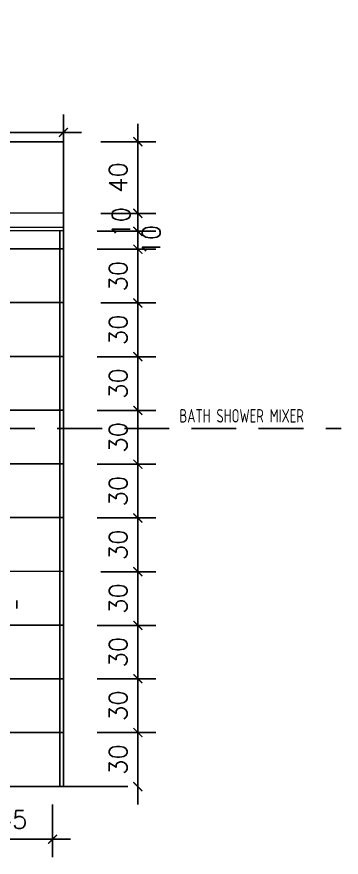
# Model space of a CAD drawing. Header units: centimetres. Extents: x -1797 to 2001, y -8788 to 1856.
# Drawn here: x -739.2 to -557.9, y -5585.6 to -5116.5 of the extents above; entities that cross this region are included whole.
import ezdxf
from ezdxf.xclip import XClip

# ---------------------------------------------------------------- set-up
doc = ezdxf.new("R2010")
doc.units = ezdxf.units.CM
doc.header["$LTSCALE"] = 100
doc.header["$MEASUREMENT"] = 0
doc.header["$XCLIPFRAME"] = 0
doc.header["$PDMODE"] = 35
doc.linetypes.add('A0-01 FLOOR PLANS$0$HIDDEN', pattern=[0.375, 0.25, -0.125])
doc.linetypes.add('HIDDEN', pattern=[0.375, 0.25, -0.125])
for name, color, linetype in [('A0-01 FLOOR PLANS$0$HIDDEN -03', 8, 'A0-01 FLOOR PLANS$0$HIDDEN'), ('A0-01 FLOOR PLANS$0$WALL-01', 7, 'Continuous'), ('CEILING', 161, 'Continuous'), ('CEILING HANGER', 8, 'Continuous'), ('DIM', 1, 'Continuous'), ('HIDDEN -03', 8, 'HIDDEN'), ('ID_Flooring_02', 127, 'Continuous'), ('ID_Furniture-Fixed_02', 145, 'Continuous'), ('Text-1', 3, 'Continuous'), ('WALL-01', 7, 'Continuous'), ('WALL-03', 2, 'Continuous'), ('WALL-04', 1, 'Continuous')]:
    doc.layers.add(name, color=color, linetype=linetype)
doc.styles.add('HB25Small', font='ARCHSTYL.SHX', dxfattribs={"width": 0.8, "height": 2.5})
doc.styles.add('ISO', font='isocp2.shx', dxfattribs={"width": 0.8})
doc.styles.add('ROMANS', font='romans')
doc.dimstyles.new('AS-17-100', dxfattribs={"dimtxt": 10, "dimasz": 5, "dimexe": 10, "dimexo": 10, "dimgap": 6, "dimtad": 1, "dimtoh": 1, "dimdec": 0, "dimdsep": 46, "dimtxsty": 'ROMANS', "dimblk1": 'ARCHTICK', "dimblk2": 'ARCHTICK', "dimsah": 1, "dimcen": 25, "dimdle": 10, "dimclrd": 1, "dimclre": 1, "dimclrt": 2, "dimadec": 0, "dimazin": 0, "dimtfac": 1, "dimtdec": 0, "dimtofl": 0, "dimtmove": 2, "dimatfit": 3, "dimldrblk": 'ARCHTICK', "dimfxl": 1, "dimtolj": 1, "dimtzin": 0, "dimarcsym": 0})
doc.dimstyles.new('DIM DET', dxfattribs={"dimtxt": 0.05, "dimasz": 0.025, "dimexe": 0.025, "dimexo": 0.025, "dimgap": 0.025, "dimtad": 1, "dimzin": 0, "dimdsep": 46, "dimtxsty": 'ISO', "dimblk": 'ARCHTICK', "dimcen": 0.1, "dimdle": 0.025, "dimclrd": 15, "dimclre": 15, "dimclrt": 2, "dimadec": 0, "dimazin": 0, "dimtfac": 1, "dimtmove": 2, "dimatfit": 0, "dimldrblk": 'ARCHTICK', "dimfxl": 0.17, "dimtzin": 1, "dimarcsym": 0})

# ---------------------------------------------------------------- blocks, each defined once
blk = doc.blocks.new('A0-01 FLOOR PLANS')
at = {"layer": 'A0-01 FLOOR PLANS$0$HIDDEN -03'}
blk.add_line((-400, 753), (-400, 2648), dxfattribs=at)
at = {"layer": 'A0-01 FLOOR PLANS$0$WALL-01'}
for p, q in [((-405, 763), (-405, 1288)), ((-430, 788), (-430, 1208))]:
    blk.add_line(p, q, dxfattribs=at)
blk = doc.blocks.new('SUP')
at = {"layer": 'CEILING HANGER', "extrusion": (-6.56544e-09, 1.61575e-05, 1)}
for p, q in [((-555.86, -4415.29, 0.02), (-555.86, -4347.85, 0.02)), ((-555.25, -4415.29, 0.02), (-555.25, -4347.85, 0.02)), ((-556.44, -4415.38, 0.02), (-556.44, -4413.19, 0.02)), ((-554.61, -4415.38, 0.02), (-554.61, -4413.19, 0.02)), ((-557.24, -4420.73, 0.02), (-557.24, -4417, 0.02)), ((-556.44, -4422.11, 0.02), (-556.44, -4415.38, 0.02)), ((-556.34, -4415.29, 0.02), (-554.71, -4415.29, 0.02)), ((-555.86, -4414.67, 0.02), (-555.86, -4414.7, 0.02)), ((-555.86, -4414.7, 0.02), (-555.84, -4414.74, 0.02)), ((-555.84, -4414.74, 0.02), (-555.82, -4414.77, 0.02)), ((-555.82, -4414.77, 0.02), (-555.79, -4414.79, 0.02)), ((-555.79, -4414.79, 0.02), (-555.75, -4414.82, 0.02)), ((-555.75, -4414.82, 0.02), (-555.71, -4414.84, 0.02)), ((-555.71, -4414.84, 0.02), (-555.66, -4414.85, 0.02)), ((-555.66, -4414.85, 0.02), (-555.61, -4414.86, 0.02)), ((-555.61, -4414.86, 0.02), (-555.56, -4414.86, 0.02)), ((-555.56, -4414.86, 0.02), (-555.5, -4414.86, 0.02)), ((-555.5, -4414.86, 0.02), (-555.45, -4414.85, 0.02)), ((-555.45, -4414.85, 0.02), (-555.4, -4414.84, 0.02)), ((-555.4, -4414.84, 0.02), (-555.36, -4414.82, 0.02)), ((-555.36, -4414.82, 0.02), (-555.32, -4414.79, 0.02)), ((-555.32, -4414.79, 0.02), (-555.29, -4414.77, 0.02)), ((-555.29, -4414.77, 0.02), (-555.27, -4414.74, 0.02)), ((-555.27, -4414.74, 0.02), (-555.26, -4414.7, 0.02)), ((-555.26, -4414.7, 0.02), (-555.25, -4414.67, 0.02)), ((-554.61, -4422.1, 0.02), (-554.61, -4415.38, 0.02)), ((-553.82, -4420.73, 0.02), (-553.82, -4417, 0.02)), ((-559.5, -4422.53, 0.02), (-559.5, -4426.15, 0.02)), ((-559.37, -4423.36, 0.02), (-559.5, -4423.36, 0.02)), ((-559.37, -4422.53, 0.02), (-559.37, -4426.15, 0.02)), ((-559.25, -4422.29, 0.02), (-557.67, -4422.29, 0.02)), ((-559.25, -4422.41, 0.02), (-557.74, -4422.41, 0.02)), ((-558.92, -4423.15, 0.02), (-558.92, -4423.41, 0.02)), ((-558.73, -4424.21, 0.02), (-558.9, -4423.57, 0.02)), ((-558.57, -4423.16, 0.02), (-558.6, -4423.08, 0.02)), ((-558.4, -4423.28, 0.02), (-558.4, -4423.28, 0.02)), ((-554.61, -4419.5, 0.02), (-556.44, -4419.5, 0.02)), ((-556.35, -4425.11, 0.02), (-556.35, -4421.21, 0.02)), ((-556.29, -4421.21, 0.02), (-556.35, -4421.21, 0.02)), ((-556.23, -4421.14, 0.02), (-556.23, -4420.6, 0.02)), ((-554.89, -4420.53, 0.02), (-556.17, -4420.53, 0.02)), ((-555.24, -4420.02, 0.02), (-555.82, -4420.02, 0.02)), ((-555.24, -4420.27, 0.02), (-555.82, -4420.27, 0.02)), ((-555.74, -4421.21, 0.02), (-555.77, -4420.78, 0.02)), ((-555.28, -4420.78, 0.02), (-555.77, -4420.78, 0.02)), ((-555.74, -4421.21, 0.02), (-555.31, -4421.21, 0.02)), ((-555.31, -4421.21, 0.02), (-555.28, -4420.78, 0.02)), ((-554.83, -4421.14, 0.02), (-554.83, -4420.6, 0.02)), ((-554.71, -4421.21, 0.02), (-554.77, -4421.21, 0.02)), ((-554.71, -4425.11, 0.02), (-554.71, -4421.21, 0.02)), ((-551.81, -4422.29, 0.02), (-553.39, -4422.29, 0.02)), ((-551.81, -4422.41, 0.02), (-553.32, -4422.41, 0.02)), ((-552.66, -4423.28, 0.02), (-552.66, -4423.28, 0.02)), ((-552.49, -4423.16, 0.02), (-552.46, -4423.08, 0.02)), ((-552.33, -4424.21, 0.02), (-552.15, -4423.57, 0.02)), ((-552.13, -4423.15, 0.02), (-552.13, -4423.41, 0.02)), ((-551.68, -4422.53, 0.02), (-551.68, -4426.15, 0.02)), ((-551.68, -4423.36, 0.02), (-551.56, -4423.36, 0.02)), ((-551.56, -4422.53, 0.02), (-551.56, -4426.15, 0.02)), ((-559.5, -4426.15, 0.02), (-559.5, -4427.62, 0.02)), ((-559.5, -4427.62, 0.02), (-559.37, -4427.62, 0.02)), ((-559.37, -4426.15, 0.02), (-559.37, -4427.62, 0.02)), ((-556.23, -4425.11, 0.02), (-557.55, -4425.11, 0.02)), ((-554.83, -4425.11, 0.02), (-556.23, -4425.11, 0.02)), ((-555.07, -4425.48, 0.02), (-555.99, -4425.48, 0.02)), ((-553.5, -4425.11, 0.02), (-554.83, -4425.11, 0.02)), ((-551.68, -4426.15, 0.02), (-551.68, -4427.62, 0.02)), ((-551.56, -4427.62, 0.02), (-551.68, -4427.62, 0.02)), ((-551.56, -4426.15, 0.02), (-551.56, -4427.62, 0.02))]:
    blk.add_line(p, q, dxfattribs=at)
at = {"layer": 'CEILING HANGER', "extrusion": (-6.56544e-09, 1.61575e-05, 1), "const_width": 0.244, "elevation": -0.07}
blk.add_lwpolyline([(-558.58, -4423.04, 1), (-559.07, -4423.04), (-559.07, -4423.22, 0.267949), (-558.99, -4423.35, -0.57735), (-558.99, -4423.61, 0.267949), (-559.07, -4423.75), (-559.07, -4424.04, 0.267949), (-558.99, -4424.17, -0.57735), (-558.99, -4424.43, 0.267949), (-559.07, -4424.56), (-559.07, -4424.85, 0.267949), (-558.99, -4424.98, -0.57735), (-558.99, -4425.25, 0.267949), (-559.07, -4425.38), (-559.07, -4425.7, 0.414214), (-558.92, -4425.85), (-558.23, -4425.85, 0.247529), (-558.1, -4425.78, -0.247529), (-557.98, -4425.72), (-557.55, -4425.72, -0.247529), (-557.43, -4425.78, 0.247529), (-557.3, -4425.85), (-555.79, -4425.85, 0.267949), (-555.66, -4425.77, -0.57735), (-555.4, -4425.77, 0.267949), (-555.26, -4425.85), (-553.76, -4425.85, 0.247529), (-553.63, -4425.78, -0.247529), (-553.51, -4425.72), (-553.08, -4425.72, -0.247529), (-552.95, -4425.78, 0.247529), (-552.83, -4425.85), (-552.14, -4425.85, 0.414214), (-551.99, -4425.7), (-551.99, -4425.38, 0.267949), (-552.07, -4425.25, -0.57735), (-552.07, -4424.98, 0.267949), (-551.99, -4424.85), (-551.99, -4424.56, 0.267949), (-552.07, -4424.43, -0.57735), (-552.07, -4424.17, 0.267949), (-551.99, -4424.04), (-551.99, -4423.75, 0.267949), (-552.07, -4423.61, -0.57735), (-552.07, -4423.35, 0.267949), (-551.99, -4423.22), (-551.99, -4423.04, 1), (-552.48, -4423.04)], format="xyb", dxfattribs=at)
at = {"layer": 'CEILING HANGER', "extrusion": (-6.56544e-09, 1.61575e-05, 1)}
for centre, radius in [((-555.53, -4417.24, -0.05), 0.342), ((-555.53, -4416.02, -0.05), 0.252), ((-555.53, -4418.46, -0.05), 0.252)]:
    blk.add_circle(centre, radius, dxfattribs=at)
for centre, radius, start, end in [((-555.53, -4414.15, -0.05), 1.33, 104.5031, 133.577), ((-555.53, -4414.15, -0.05), 1.33, 46.3713, 77.9165), ((-554.37, -4417.4, -0.05), 2.89, 132.9462, 171.8788), ((-556.68, -4417.4, -0.05), 2.89, 8.1212, 47.0538), ((-559.25, -4422.53, -0.05), 0.244, 90, 180), ((-559.25, -4422.53, -0.05), 0.122, 90, 180), ((-558.74, -4423.15, -0.05), 0.183, 102.9976, 180), ((-558.31, -4423.41, -0.05), 0.61, 180, 195), ((-558.75, -4423.09, -0.05), 0.122, 77.0024, 102.9976), ((-558.77, -4423.15, -0.05), 0.183, 20, 77.0024), ((-558.4, -4423.1, -0.05), 0.183, 200, 270), ((-558.4, -4423.1, -0.05), 0.183, 270, 357.8496), ((-557.85, -4423.12, -0.05), 0.366, 135.5755, 177.8496), ((-560.29, -4420.73, -0.05), 3.05, 315.5755, 360), ((-555.53, -4421.14, -0.05), 1.33, 226.423, 313.6287), ((-556.29, -4421.14, -0.05), 0.061, 270, 360), ((-556.17, -4420.6, -0.05), 0.061, 90, 180), ((-555.82, -4420.14, -0.05), 0.122, 90, 270), ((-555.24, -4420.14, -0.05), 0.122, 270, 90), ((-554.89, -4420.6, -0.05), 0.061, 360, 90), ((-554.77, -4421.14, -0.05), 0.061, 180, 270), ((-550.77, -4420.73, -0.05), 3.05, 180, 224.4246), ((-553.21, -4423.12, -0.05), 0.366, 2.1504, 44.4246), ((-552.66, -4423.1, -0.05), 0.183, 182.1504, 270), ((-552.66, -4423.1, -0.05), 0.183, 270, 340), ((-552.29, -4423.15, -0.05), 0.183, 102.9976, 160), ((-552.3, -4423.09, -0.05), 0.122, 77.0024, 102.9976), ((-552.32, -4423.15, -0.05), 0.183, 360, 77.0024), ((-552.74, -4423.41, -0.05), 0.61, 345, 360), ((-551.81, -4422.53, -0.05), 0.244, 360, 90), ((-551.81, -4422.53, -0.05), 0.122, 360, 90), ((-557.47, -4423.62, -0.05), 1.37, 195, 270), ((-555.99, -4425.11, -0.05), 0.366, 180, 270), ((-555.07, -4425.11, -0.05), 0.366, 270, 360), ((-553.58, -4423.62, -0.05), 1.37, 270, 345)]:
    blk.add_arc(centre, radius, start, end, dxfattribs=at)
blk = doc.blocks.new('FALSE CEILING')
at = {"xscale": -1}
for p in [(-1545.11, 4427.62, -0.02), (-1485.11, 4427.62, -0.02), (-1425.11, 4427.62, -0.02), (-1365.11, 4427.62, -0.02), (-1305.11, 4427.62, -0.02), (-1245.11, 4427.62, -0.02), (-1185.11, 4427.62, -0.02), (-1125.11, 4427.62, -0.02), (-1065.11, 4427.62, -0.02), (-1005.11, 4427.62, -0.02), (-945.11, 4427.62, -0.02), (-885.11, 4427.62, -0.02), (-825.11, 4427.62, -0.02), (-765.11, 4427.62, -0.02), (-705.11, 4427.62, -0.02), (-645.11, 4427.62, -0.02), (-585.11, 4427.62, -0.02), (-525.11, 4427.62, -0.02), (-465.11, 4427.62, -0.02), (-405.11, 4427.62, -0.02), (-345.11, 4427.62, -0.02), (-285.11, 4427.62, -0.02), (-225.11, 4427.62, -0.02), (-165.11, 4427.62, -0.02), (-105.11, 4427.62, -0.02), (-45.11, 4427.62, -0.02), (14.89, 4427.62, -0.02), (74.89, 4427.62, -0.02), (134.89, 4427.62, -0.02), (194.89, 4427.62, -0.02), (254.89, 4427.62, -0.02), (314.89, 4427.62, -0.02), (374.89, 4427.62, -0.02), (434.89, 4427.62, -0.02)]:
    blk.add_blockref('SUP', p, dxfattribs=at)
blk = doc.blocks.new('A$C5f37530c')
at = {"layer": 'ID_Furniture-Fixed_02'}
blk.add_arc((-144.08, -99.5), 100, 358.7134, 1.2901, dxfattribs=at)
blk = doc.blocks.new('_ARCHTICK')
at = {"color": 0, "linetype": 'ByBlock', "const_width": 0.15}
blk.add_lwpolyline([(-0.5, -0.5), (0.5, 0.5)], dxfattribs=at)
blk = doc.blocks.new('*D707')
at = {"layer": 'Defpoints', "color": 0, "transparency": 16777216}
for p in [(-844.65, -5181.05), (-713.15, -5205.26, 0), (-844.65, -5229.26, 0)]:
    blk.add_point(p, dxfattribs=at)
at = {"layer": 'DIM', "color": 1, "lineweight": -2, "transparency": 16777216}
for p, q in [((-844.65, -5219.26), (-844.65, -5171.05)), ((-713.15, -5195.26), (-713.15, -5171.05)), ((-703.15, -5181.05), (-854.65, -5181.05))]:
    blk.add_line(p, q, dxfattribs=at)
at = {"layer": 'DIM', "color": 1, "lineweight": -2, "transparency": 16777216, "xscale": 5, "yscale": 5, "zscale": 5, "rotation": 180}
blk.add_blockref('_ARCHTICK', (-844.65, -5181.05), dxfattribs=at)
at = {"layer": 'DIM', "color": 1, "lineweight": -2, "transparency": 16777216, "xscale": 5, "yscale": 5, "zscale": 5}
blk.add_blockref('_ARCHTICK', (-713.15, -5181.05), dxfattribs=at)
at = {"layer": 'DIM', "color": 2, "transparency": 16777216, "insert": (-778.9, -5170.05), "char_height": 10, "attachment_point": 5, "style": 'ROMANS'}
blk.add_mtext('\\A1;132', dxfattribs=at)
blk = doc.blocks.new('*D710')
at = {"layer": 'Defpoints', "color": 0, "transparency": 16777216}
for p in [(-704.34, -5456.26), (-671.56, -5456.26), (-704.36, -5486.06)]:
    blk.add_point(p, dxfattribs=at)
at = {"layer": 'DIM', "color": 1, "lineweight": -2, "transparency": 16777216}
for p, q in [((-671.56, -5496.06), (-671.56, -5446.26)), ((-694.34, -5456.26), (-661.56, -5456.26)), ((-694.36, -5486.06), (-661.56, -5486.06))]:
    blk.add_line(p, q, dxfattribs=at)
at = {"layer": 'DIM', "color": 1, "lineweight": -2, "transparency": 16777216, "xscale": 5, "yscale": 5, "zscale": 5}
for p, rotation in [((-671.56, -5456.26), 90), ((-671.56, -5486.06), 270)]:
    blk.add_blockref('_ARCHTICK', p, dxfattribs=dict(at, rotation=rotation))
at = {"layer": 'DIM', "color": 2, "transparency": 16777216, "insert": (-682.56, -5471.16), "char_height": 10, "attachment_point": 5, "rotation": 90, "style": 'ROMANS'}
blk.add_mtext('\\A1;30', dxfattribs=at)
blk = doc.blocks.new('*D711')
at = {"layer": 'Defpoints', "color": 0, "transparency": 16777216}
for p in [(-702.34, -5426.26), (-671.56, -5426.26), (-704.34, -5456.26)]:
    blk.add_point(p, dxfattribs=at)
at = {"layer": 'DIM', "color": 1, "lineweight": -2, "transparency": 16777216}
for p, q in [((-671.56, -5466.26), (-671.56, -5416.26)), ((-692.34, -5426.26), (-661.56, -5426.26)), ((-694.34, -5456.26), (-661.56, -5456.26))]:
    blk.add_line(p, q, dxfattribs=at)
at = {"layer": 'DIM', "color": 1, "lineweight": -2, "transparency": 16777216, "xscale": 5, "yscale": 5, "zscale": 5}
for p, rotation in [((-671.56, -5426.26), 90), ((-671.56, -5456.26), 270)]:
    blk.add_blockref('_ARCHTICK', p, dxfattribs=dict(at, rotation=rotation))
at = {"layer": 'DIM', "color": 2, "transparency": 16777216, "insert": (-682.56, -5441.26), "char_height": 10, "attachment_point": 5, "rotation": 90, "style": 'ROMANS'}
blk.add_mtext('\\A1;30', dxfattribs=at)
blk = doc.blocks.new('*D712')
at = {"layer": 'Defpoints', "color": 0, "transparency": 16777216}
for p in [(-704.34, -5396.26), (-671.56, -5396.26), (-702.34, -5426.26)]:
    blk.add_point(p, dxfattribs=at)
at = {"layer": 'DIM', "color": 1, "lineweight": -2, "transparency": 16777216}
for p, q in [((-671.56, -5436.26), (-671.56, -5386.26)), ((-694.34, -5396.26), (-661.56, -5396.26)), ((-692.34, -5426.26), (-661.56, -5426.26))]:
    blk.add_line(p, q, dxfattribs=at)
at = {"layer": 'DIM', "color": 1, "lineweight": -2, "transparency": 16777216, "xscale": 5, "yscale": 5, "zscale": 5}
for p, rotation in [((-671.56, -5396.26), 90), ((-671.56, -5426.26), 270)]:
    blk.add_blockref('_ARCHTICK', p, dxfattribs=dict(at, rotation=rotation))
at = {"layer": 'DIM', "color": 2, "transparency": 16777216, "insert": (-682.56, -5411.26), "char_height": 10, "attachment_point": 5, "rotation": 90, "style": 'ROMANS'}
blk.add_mtext('\\A1;30', dxfattribs=at)
blk = doc.blocks.new('*D713')
at = {"layer": 'Defpoints', "color": 0, "transparency": 16777216}
for p in [(-704.34, -5366.26), (-671.56, -5366.26), (-704.34, -5396.26)]:
    blk.add_point(p, dxfattribs=at)
at = {"layer": 'DIM', "color": 1, "lineweight": -2, "transparency": 16777216}
for p, q in [((-671.56, -5406.26), (-671.56, -5356.26)), ((-694.34, -5366.26), (-661.56, -5366.26)), ((-694.34, -5396.26), (-661.56, -5396.26))]:
    blk.add_line(p, q, dxfattribs=at)
at = {"layer": 'DIM', "color": 1, "lineweight": -2, "transparency": 16777216, "xscale": 5, "yscale": 5, "zscale": 5}
for p, rotation in [((-671.56, -5366.26), 90), ((-671.56, -5396.26), 270)]:
    blk.add_blockref('_ARCHTICK', p, dxfattribs=dict(at, rotation=rotation))
at = {"layer": 'DIM', "color": 2, "transparency": 16777216, "insert": (-682.56, -5381.26), "char_height": 10, "attachment_point": 5, "rotation": 90, "style": 'ROMANS'}
blk.add_mtext('\\A1;30', dxfattribs=at)
blk = doc.blocks.new('*D714')
at = {"layer": 'Defpoints', "color": 0, "transparency": 16777216}
for p in [(-704.34, -5336.26), (-671.56, -5336.26), (-704.34, -5366.26)]:
    blk.add_point(p, dxfattribs=at)
at = {"layer": 'DIM', "color": 1, "lineweight": -2, "transparency": 16777216}
for p, q in [((-671.56, -5376.26), (-671.56, -5326.26)), ((-694.34, -5336.26), (-661.56, -5336.26)), ((-694.34, -5366.26), (-661.56, -5366.26))]:
    blk.add_line(p, q, dxfattribs=at)
at = {"layer": 'DIM', "color": 1, "lineweight": -2, "transparency": 16777216, "xscale": 5, "yscale": 5, "zscale": 5}
for p, rotation in [((-671.56, -5336.26), 90), ((-671.56, -5366.26), 270)]:
    blk.add_blockref('_ARCHTICK', p, dxfattribs=dict(at, rotation=rotation))
at = {"layer": 'DIM', "color": 2, "transparency": 16777216, "insert": (-682.56, -5351.26), "char_height": 10, "attachment_point": 5, "rotation": 90, "style": 'ROMANS'}
blk.add_mtext('\\A1;30', dxfattribs=at)
blk = doc.blocks.new('*D715')
at = {"layer": 'Defpoints', "color": 0, "transparency": 16777216}
for p in [(-704.34, -5306.26), (-671.56, -5306.26), (-704.34, -5336.26)]:
    blk.add_point(p, dxfattribs=at)
at = {"layer": 'DIM', "color": 1, "lineweight": -2, "transparency": 16777216}
for p, q in [((-671.56, -5346.26), (-671.56, -5296.26)), ((-694.34, -5306.26), (-661.56, -5306.26)), ((-694.34, -5336.26), (-661.56, -5336.26))]:
    blk.add_line(p, q, dxfattribs=at)
at = {"layer": 'DIM', "color": 1, "lineweight": -2, "transparency": 16777216, "xscale": 5, "yscale": 5, "zscale": 5}
for p, rotation in [((-671.56, -5306.26), 90), ((-671.56, -5336.26), 270)]:
    blk.add_blockref('_ARCHTICK', p, dxfattribs=dict(at, rotation=rotation))
at = {"layer": 'DIM', "color": 2, "transparency": 16777216, "insert": (-682.56, -5321.26), "char_height": 10, "attachment_point": 5, "rotation": 90, "style": 'ROMANS'}
blk.add_mtext('\\A1;30', dxfattribs=at)
blk = doc.blocks.new('*D716')
at = {"layer": 'Defpoints', "color": 0, "transparency": 16777216}
for p in [(-702.34, -5276.26), (-671.56, -5276.26), (-704.34, -5306.26)]:
    blk.add_point(p, dxfattribs=at)
at = {"layer": 'DIM', "color": 1, "lineweight": -2, "transparency": 16777216}
for p, q in [((-671.56, -5316.26), (-671.56, -5266.26)), ((-692.34, -5276.26), (-661.56, -5276.26)), ((-694.34, -5306.26), (-661.56, -5306.26))]:
    blk.add_line(p, q, dxfattribs=at)
at = {"layer": 'DIM', "color": 1, "lineweight": -2, "transparency": 16777216, "xscale": 5, "yscale": 5, "zscale": 5}
for p, rotation in [((-671.56, -5276.26), 90), ((-671.56, -5306.26), 270)]:
    blk.add_blockref('_ARCHTICK', p, dxfattribs=dict(at, rotation=rotation))
at = {"layer": 'DIM', "color": 2, "transparency": 16777216, "insert": (-682.56, -5291.26), "char_height": 10, "attachment_point": 5, "rotation": 90, "style": 'ROMANS'}
blk.add_mtext('\\A1;30', dxfattribs=at)
blk = doc.blocks.new('*D717')
at = {"layer": 'Defpoints', "color": 0, "transparency": 16777216}
for p in [(-704.34, -5246.26), (-671.56, -5246.26), (-702.34, -5276.26)]:
    blk.add_point(p, dxfattribs=at)
at = {"layer": 'DIM', "color": 1, "lineweight": -2, "transparency": 16777216}
for p, q in [((-671.56, -5286.26), (-671.56, -5236.26)), ((-694.34, -5246.26), (-661.56, -5246.26)), ((-692.34, -5276.26), (-661.56, -5276.26))]:
    blk.add_line(p, q, dxfattribs=at)
at = {"layer": 'DIM', "color": 1, "lineweight": -2, "transparency": 16777216, "xscale": 5, "yscale": 5, "zscale": 5}
for p, rotation in [((-671.56, -5246.26), 90), ((-671.56, -5276.26), 270)]:
    blk.add_blockref('_ARCHTICK', p, dxfattribs=dict(at, rotation=rotation))
at = {"layer": 'DIM', "color": 2, "transparency": 16777216, "insert": (-682.56, -5261.26), "char_height": 10, "attachment_point": 5, "rotation": 90, "style": 'ROMANS'}
blk.add_mtext('\\A1;30', dxfattribs=at)
blk = doc.blocks.new('*D718')
at = {"layer": 'Defpoints', "color": 0, "transparency": 16777216}
for p in [(-704.34, -5236.26), (-671.56, -5236.26), (-704.34, -5246.26)]:
    blk.add_point(p, dxfattribs=at)
at = {"layer": 'DIM', "color": 1, "lineweight": -2, "transparency": 16777216}
for p, q in [((-671.56, -5236.26), (-671.56, -5231.26)), ((-694.34, -5236.26), (-661.56, -5236.26)), ((-694.34, -5246.26), (-661.56, -5246.26)), ((-671.56, -5246.26), (-671.56, -5251.26))]:
    blk.add_line(p, q, dxfattribs=at)
at = {"layer": 'DIM', "color": 1, "lineweight": -2, "transparency": 16777216, "xscale": 5, "yscale": 5, "zscale": 5}
for p, rotation in [((-671.56, -5236.26), 270), ((-671.56, -5246.26), 90)]:
    blk.add_blockref('_ARCHTICK', p, dxfattribs=dict(at, rotation=rotation))
at = {"layer": 'DIM', "color": 2, "transparency": 16777216, "insert": (-664.07, -5241.26), "char_height": 10, "attachment_point": 5, "rotation": 90, "style": 'ROMANS'}
blk.add_mtext('\\A1;10', dxfattribs=at)
blk = doc.blocks.new('*D719')
at = {"layer": 'Defpoints', "color": 0, "transparency": 16777216}
for p in [(-702.34, -5186.26), (-671.56, -5186.26), (-702.34, -5226.26)]:
    blk.add_point(p, dxfattribs=at)
at = {"layer": 'DIM', "color": 1, "lineweight": -2, "transparency": 16777216}
for p, q in [((-671.56, -5236.26), (-671.56, -5176.26)), ((-692.34, -5186.26), (-661.56, -5186.26)), ((-692.34, -5226.26), (-661.56, -5226.26))]:
    blk.add_line(p, q, dxfattribs=at)
at = {"layer": 'DIM', "color": 1, "lineweight": -2, "transparency": 16777216, "xscale": 5, "yscale": 5, "zscale": 5}
for p, rotation in [((-671.56, -5186.26), 90), ((-671.56, -5226.26), 270)]:
    blk.add_blockref('_ARCHTICK', p, dxfattribs=dict(at, rotation=rotation))
at = {"layer": 'DIM', "color": 2, "transparency": 16777216, "insert": (-682.56, -5206.26), "char_height": 10, "attachment_point": 5, "rotation": 90, "style": 'ROMANS'}
blk.add_mtext('\\A1;40', dxfattribs=at)
blk = doc.blocks.new('*D720')
at = {"layer": 'Defpoints', "color": 0, "transparency": 16777216}
for p in [(-764.5, -5546.14, 0), (-719.21, -5546.23), (-719.21, -5575.63)]:
    blk.add_point(p, dxfattribs=at)
at = {"layer": 'DIM', "color": 1, "lineweight": -2, "transparency": 16777216}
for p, q in [((-764.5, -5556.14), (-764.5, -5585.63)), ((-719.21, -5556.23), (-719.21, -5585.63)), ((-774.5, -5575.63), (-709.21, -5575.63))]:
    blk.add_line(p, q, dxfattribs=at)
at = {"layer": 'DIM', "color": 1, "lineweight": -2, "transparency": 16777216, "xscale": 5, "yscale": 5, "zscale": 5, "rotation": 180}
blk.add_blockref('_ARCHTICK', (-764.5, -5575.63), dxfattribs=at)
at = {"layer": 'DIM', "color": 1, "lineweight": -2, "transparency": 16777216, "xscale": 5, "yscale": 5, "zscale": 5}
blk.add_blockref('_ARCHTICK', (-719.21, -5575.63), dxfattribs=at)
at = {"layer": 'DIM', "color": 2, "transparency": 16777216, "insert": (-741.85, -5564.63), "char_height": 10, "attachment_point": 5, "style": 'ROMANS'}
blk.add_mtext('\\A1;45', dxfattribs=at)
blk = doc.blocks.new('*D721')
at = {"layer": 'Defpoints', "color": 0, "transparency": 16777216}
for p in [(-702.34, -5226.26), (-671.56, -5226.26), (-704.34, -5236.26)]:
    blk.add_point(p, dxfattribs=at)
at = {"layer": 'DIM', "color": 1, "lineweight": -2, "transparency": 16777216}
for p, q in [((-671.56, -5226.26), (-671.56, -5221.26)), ((-692.34, -5226.26), (-661.56, -5226.26)), ((-694.34, -5236.26), (-661.56, -5236.26)), ((-671.56, -5236.26), (-671.56, -5241.26))]:
    blk.add_line(p, q, dxfattribs=at)
at = {"layer": 'DIM', "color": 1, "lineweight": -2, "transparency": 16777216, "xscale": 5, "yscale": 5, "zscale": 5}
for p, rotation in [((-671.56, -5226.26), 270), ((-671.56, -5236.26), 90)]:
    blk.add_blockref('_ARCHTICK', p, dxfattribs=dict(at, rotation=rotation))
at = {"layer": 'DIM', "color": 2, "transparency": 16777216, "insert": (-680.95, -5231.26), "char_height": 10, "attachment_point": 5, "rotation": 90, "style": 'ROMANS'}
blk.add_mtext('\\A1;10', dxfattribs=at)
blk = doc.blocks.new('*D722')
at = {"layer": 'Defpoints', "color": 0, "transparency": 16777216}
for p in [(-704.36, -5516.06), (-671.56, -5546.26), (-667.11, -5546.26)]:
    blk.add_point(p, dxfattribs=at)
at = {"layer": 'DIM', "color": 1, "lineweight": -2, "transparency": 16777216}
for p, q in [((-671.56, -5506.06), (-671.56, -5556.26)), ((-694.36, -5516.06), (-661.56, -5516.06)), ((-677.11, -5546.26), (-681.56, -5546.26))]:
    blk.add_line(p, q, dxfattribs=at)
at = {"layer": 'DIM', "color": 1, "lineweight": -2, "transparency": 16777216, "xscale": 5, "yscale": 5, "zscale": 5}
for p, rotation in [((-671.56, -5516.06), 90), ((-671.56, -5546.26), 270)]:
    blk.add_blockref('_ARCHTICK', p, dxfattribs=dict(at, rotation=rotation))
at = {"layer": 'DIM', "color": 2, "transparency": 16777216, "insert": (-682.56, -5531.16), "char_height": 10, "attachment_point": 5, "rotation": 90, "style": 'ROMANS'}
blk.add_mtext('\\A1;30', dxfattribs=at)
blk = doc.blocks.new('*D723')
at = {"layer": 'Defpoints', "color": 0, "transparency": 16777216}
for p in [(-702.34, -5486.06, 0), (-671.56, -5486.06), (-704.36, -5516.06, 0)]:
    blk.add_point(p, dxfattribs=at)
at = {"layer": 'DIM', "color": 1, "lineweight": -2, "transparency": 16777216}
for p, q in [((-671.56, -5526.06), (-671.56, -5476.06)), ((-692.34, -5486.06), (-661.56, -5486.06)), ((-694.36, -5516.06), (-661.56, -5516.06))]:
    blk.add_line(p, q, dxfattribs=at)
at = {"layer": 'DIM', "color": 1, "lineweight": -2, "transparency": 16777216, "xscale": 5, "yscale": 5, "zscale": 5}
for p, rotation in [((-671.56, -5486.06), 90), ((-671.56, -5516.06), 270)]:
    blk.add_blockref('_ARCHTICK', p, dxfattribs=dict(at, rotation=rotation))
at = {"layer": 'DIM', "color": 2, "transparency": 16777216, "insert": (-682.56, -5501.06), "char_height": 10, "attachment_point": 5, "rotation": 90, "style": 'ROMANS'}
blk.add_mtext('\\A1;30', dxfattribs=at)

msp = doc.modelspace()

# ---------------------------------------------------------------- linework, layer by layer
at = {"layer": 'CEILING'}
for points in [[(-949.21, -5234.26), (-904.37, -5234.26), (-904.37, -5229.26), (-844.65, -5229.26), (-844.65, -5234.26), (-713.15, -5233.87)], [(-949.21, -5236.26), (-902.37, -5236.26), (-902.37, -5231.26), (-846.65, -5231.26), (-846.65, -5236.26), (-713.15, -5235.88)]]:
    msp.add_lwpolyline(points, dxfattribs=at)
at = {"layer": 'ID_Flooring_02'}
for p, q in [((-949.21, -5226.26, 0), (-713.15, -5226, 0)), ((-949.21, -5246.26, 0), (-713.15, -5246.01, 0)), ((-949.21, -5276.26, 0), (-713.15, -5276.06)), ((-949.21, -5306.26, 0), (-713.15, -5306.06)), ((-949.21, -5336.26, 0), (-713.15, -5336.06)), ((-949.21, -5366.26, 0), (-713.15, -5366.06)), ((-949.21, -5396.26, 0), (-713.15, -5396.06)), ((-949.21, -5426.26, 0), (-713.15, -5426.06)), ((-793.15, -5456.13, 0), (-713.12, -5456.06)), ((-813.07, -5486.14, 0), (-713.15, -5486.06)), ((-834.96, -5516.16, 0), (-713.15, -5516.06))]:
    msp.add_line(p, q, dxfattribs=at)
at = {"layer": 'WALL-01'}
for p, q in [((-713.15, -5186.26), (-949.21, -5186.26)), ((-713.15, -5186.26), (-713.15, -5546.26)), ((-677.92, -5546.26), (-990.5, -5546.06, 0))]:
    msp.add_line(p, q, dxfattribs=at)
at = {"layer": 'WALL-04'}
msp.add_line((-715.15, -5236.26), (-715.15, -5546.26), dxfattribs=at)

# ---------------------------------------------------------------- block references
at = {"layer": 'CEILING HANGER'}
ref = msp.add_blockref('FALSE CEILING', (-1104.66, -5236.51, 0), dxfattribs=at)
XClip(ref).set_block_clipping_path([(238.0841531689, 2.2373224937), (376.9155598896, 50.248760368)])
at = {"layer": 'ID_Flooring_02'}
ref = msp.add_blockref('A0-01 FLOOR PLANS', (-283.15, -6197.32), dxfattribs=at)
XClip(ref).set_block_clipping_path([(-673.8792147529, 1208), (-400, 1458)])
at = {"layer": 'WALL-03', "xscale": -1, "rotation": 180}
msp.add_blockref('A$C5f37530c', (-695.12, -5544.14, 0), dxfattribs=at)

# ---------------------------------------------------------------- texts
at = {"layer": 'Text-1', "color": 3, "style": 'HB25Small', "width": 0.8}
msp.add_text('BATH SHOWER MIXER', height=7.5, dxfattribs=at).set_placement((-648.3, -5343.01, 0))

# ---------------------------------------------------------------- dimensions: what is measured, and where the dimension line sits
at = {"layer": 'DIM'}
for base, p1, p2, angle, picture, middle in [((-844.64809502, -5181.04813, -0.00009258), (-713.14809502, -5205.25599749), (-844.64809502, -5229.26052881), 180, '*D707', (-778.89809502, -5170.04813, -0.00009258)), ((-671.56, -5186.26, 0), (-702.34, -5226.26, 0), (-702.34, -5186.26, 0), 90, '*D719', (-682.56, -5206.26, 0)), ((-671.56, -5246.26, 0), (-702.34, -5276.26, 0), (-704.34, -5246.26, 0), 90, '*D717', (-682.56, -5261.26, 0)), ((-671.56, -5276.26, 0), (-704.34, -5306.26, 0), (-702.34, -5276.26, 0), 90, '*D716', (-682.56, -5291.26, 0)), ((-671.56, -5306.26, 0), (-704.34, -5336.26, 0), (-704.34, -5306.26, 0), 90, '*D715', (-682.56, -5321.26, 0)), ((-671.56, -5336.26, 0), (-704.34, -5366.26, 0), (-704.34, -5336.26, 0), 90, '*D714', (-682.56, -5351.26, 0)), ((-671.56, -5366.26, 0), (-704.34, -5396.26, 0), (-704.34, -5366.26, 0), 90, '*D713', (-682.56, -5381.26, 0)), ((-671.56, -5396.26, 0), (-702.34, -5426.26, 0), (-704.34, -5396.26, 0), 90, '*D712', (-682.56, -5411.26, 0)), ((-671.56, -5426.26, 0), (-704.34, -5456.26, 0), (-702.34, -5426.26, 0), 90, '*D711', (-682.56, -5441.26, 0)), ((-671.56, -5456.26, 0), (-704.36, -5486.06, 0), (-704.34, -5456.26, 0), 90, '*D710', (-682.56, -5471.16, 0)), ((-671.56, -5486.06), (-704.36, -5516.06, 0), (-702.34, -5486.06, 0), 90, '*D723', (-682.56, -5501.06)), ((-671.56, -5546.26, 0), (-704.36, -5516.06, 0), (-667.11, -5546.26, 0), 90, '*D722', (-682.56, -5531.16, 0))]:
    dim = msp.add_linear_dim(base=base, p1=p1, p2=p2, angle=angle, dimstyle='AS-17-100', dxfattribs=at)
    dim.commit()
    dim.dimension.update_dxf_attribs({"geometry": picture, "text_midpoint": middle})
for base, p1, p2, picture, middle in [((-671.56, -5226.26, 0), (-704.34, -5236.26, 0), (-702.34, -5226.26, 0), '*D721', (-680.95, -5231.26, 0)), ((-671.56, -5236.26, 0), (-704.34, -5246.26, 0), (-704.34, -5236.26, 0), '*D718', (-664.07, -5241.26, 0))]:
    dim = msp.add_linear_dim(base=base, p1=p1, p2=p2, angle=90, dimstyle='AS-17-100', dxfattribs=at)
    dim.commit()
    dim.dimension.update_dxf_attribs({"geometry": picture, "text_midpoint": middle, "dimtype": 160})
dim = msp.add_linear_dim(base=(-719.21, -5575.63, 0), p1=(-764.5, -5546.14), p2=(-719.21, -5546.23, 0), dimstyle='AS-17-100', dxfattribs=at)
dim.commit()
dim.dimension.update_dxf_attribs({"geometry": '*D720', "text_midpoint": (-741.85, -5564.63, 0)})

# ---------------------------------------------------------------- leaders
at = {"layer": 'HIDDEN -03'}
msp.add_leader([(-754.09, -5346.38, 0), (-557.93, -5346.37, 0)], dimstyle='DIM DET', override={"dimasz": 0.04, "dimtad": 0, "dimclrd": 251, "dimldrblk": 'Dot', "dimfxl": 0.1}, dxfattribs=at)

doc.saveas('drawing.dxf')
